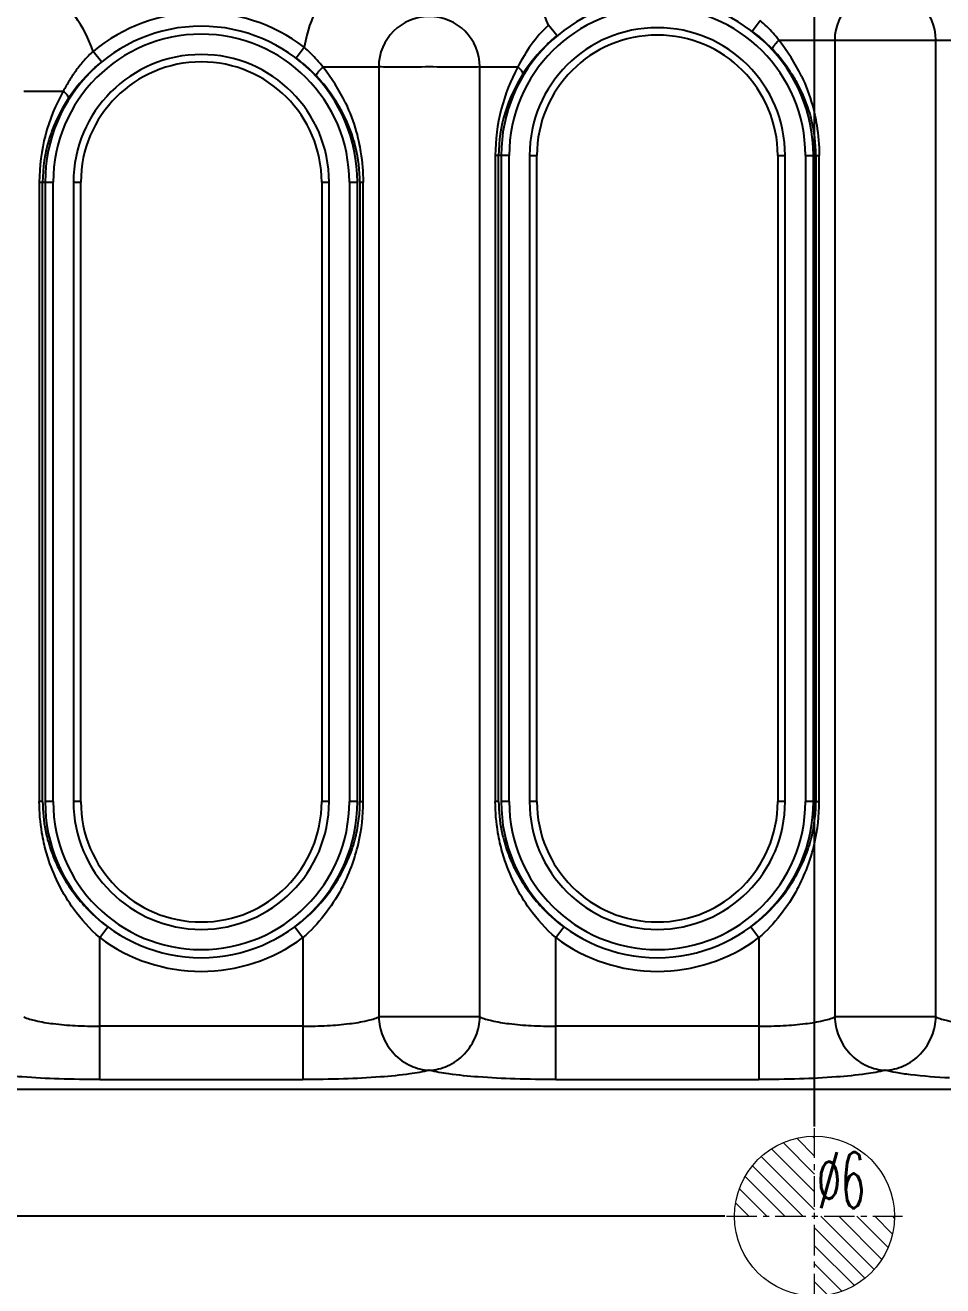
# Model space of a CAD drawing. Header units: millimetres. Extents: x 1147 to 12155, y -6137 to -4403.
# Drawn here: x 2781.05 to 2815.44, y -5176.88 to -5129.61 of the extents above; entities that cross this region are included whole.
import ezdxf
from ezdxf.enums import TextEntityAlignment as Align

# ---------------------------------------------------------------- set-up
doc = ezdxf.new("R2010")
doc.units = ezdxf.units.MM
doc.header["$LTSCALE"] = 16.335
doc.header["$PDMODE"] = 3
doc.header["$PDSIZE"] = 0.3125
doc.linetypes.add('CENTER', pattern=[0.6, 0.375, -0.075, 0.075, -0.075])
doc.layers.get('0').update_dxf_attribs({"linetype": 'CONTINUOUS'})
doc.layers.get('Defpoints').update_dxf_attribs({"linetype": 'CONTINUOUS'})
doc.layers.add('epin', color=13, linetype='CONTINUOUS', lineweight=9)
doc.styles.get("Standard").update_dxf_attribs({"font": 'txt', "width": 0.8})
doc.styles.add('TXT05', font='txt.shx', dxfattribs={"width": 0.5, "bigfont": 'gbcbig.shx'})
doc.dimstyles.get("Standard").update_dxf_attribs({"dimtxt": 0.15625, "dimasz": 0.1875, "dimexe": 0.125, "dimexo": 0.0625, "dimtad": 0, "dimtih": 1, "dimtoh": 1, "dimdsep": 46, "dimtxsty": 'Standard', "dimcen": 0.09, "dimadec": 0, "dimazin": 0, "dimtp": 0.01, "dimtm": 0.01, "dimtfac": 1, "dimtofl": 0, "dimtmove": 0, "dimatfit": 3, "dimfxl": 0, "dimtolj": 1, "dimarcsym": 0})

# ---------------------------------------------------------------- blocks, each defined once
blk = doc.blocks.new('*D797')
at = {"color": 4, "lineweight": -2}
for p, q in [((2609.14, -5170.842), (2589.14, -5170.842)), ((2629.14, -5174.272), (2609.14, -5170.842)), ((2807.268, -5174.272), (2629.14, -5174.272))]:
    blk.add_line(p, q, dxfattribs=at)
at = {"layer": 'Defpoints', "color": 0}
for p in [(2589.14, -5170.842), (2807.331, -5174.272), (2876.631, -5263.772)]:
    blk.add_point(p, dxfattribs=at)
at = {"color": 6, "insert": (2576.873, -5170.842), "char_height": 8, "attachment_point": 5}
blk.add_mtext('\\A1;89.50', dxfattribs=at)
blk = doc.blocks.new('*D768')
at = {"color": 4, "lineweight": -2}
blk.add_line((2665.106, -5158.772), (2589.14, -5158.772), dxfattribs=at)
at = {"layer": 'Defpoints', "color": 0}
for p in [(2589.14, -5158.772), (2665.168, -5158.772), (2876.631, -5263.772)]:
    blk.add_point(p, dxfattribs=at)
at = {"color": 6, "insert": (2575.807, -5158.772), "char_height": 8, "attachment_point": 5}
blk.add_mtext('\\A1;105.00', dxfattribs=at)
blk = doc.blocks.new('*D769')
at = {"color": 4, "lineweight": -2}
blk.add_line((2674.368, -5123.772), (2589.14, -5123.772), dxfattribs=at)
at = {"layer": 'Defpoints', "color": 0}
for p in [(2589.14, -5123.772), (2674.431, -5123.772), (2876.631, -5263.772)]:
    blk.add_point(p, dxfattribs=at)
at = {"color": 6, "insert": (2575.807, -5123.772), "char_height": 8, "attachment_point": 5}
blk.add_mtext('\\A1;140.00', dxfattribs=at)
blk = doc.blocks.new('*D770')
at = {"color": 4, "lineweight": -2}
blk.add_line((2656.557, -5102.772), (2589.14, -5102.772), dxfattribs=at)
at = {"layer": 'Defpoints', "color": 0}
for p in [(2589.14, -5102.772), (2656.62, -5102.772), (2876.631, -5263.772)]:
    blk.add_point(p, dxfattribs=at)
at = {"color": 6, "insert": (2576.34, -5102.772), "char_height": 8, "attachment_point": 5}
blk.add_mtext('\\A1;161.00', dxfattribs=at)
blk = doc.blocks.new('*D771')
at = {"color": 4, "lineweight": -2}
for p, q in [((2629.14, -5083.772), (2609.14, -5090.058)), ((2800.068, -5083.772), (2629.14, -5083.772)), ((2609.14, -5090.058), (2589.14, -5090.058))]:
    blk.add_line(p, q, dxfattribs=at)
at = {"layer": 'Defpoints', "color": 0}
for p in [(2800.131, -5083.772), (2589.14, -5090.058), (2876.631, -5263.772)]:
    blk.add_point(p, dxfattribs=at)
at = {"color": 6, "insert": (2575.807, -5090.058), "char_height": 8, "attachment_point": 5}
blk.add_mtext('\\A1;180.00', dxfattribs=at)
blk = doc.blocks.new('*D772')
at = {"color": 4, "lineweight": -2}
blk.add_line((2620.568, -5058.772), (2589.14, -5058.772), dxfattribs=at)
at = {"layer": 'Defpoints', "color": 0}
for p in [(2589.14, -5058.772), (2620.631, -5058.772), (2876.631, -5263.772)]:
    blk.add_point(p, dxfattribs=at)
at = {"color": 6, "insert": (2574.74, -5058.772), "char_height": 8, "attachment_point": 5}
blk.add_mtext('\\A1;205.00', dxfattribs=at)
blk = doc.blocks.new('*D781')
at = {"color": 4, "lineweight": -2}
for p, q in [((2797.98, -5040.799), (2797.98, -5020.799)), ((2804.631, -5059.372), (2797.98, -5040.799)), ((2804.631, -5079.309), (2804.631, -5059.372))]:
    blk.add_line(p, q, dxfattribs=at)
at = {"layer": 'Defpoints', "color": 0}
for p in [(2797.98, -5020.799), (2804.631, -5079.372), (2876.631, -5263.772)]:
    blk.add_point(p, dxfattribs=at)
at = {"color": 6, "insert": (2797.98, -5009.066), "char_height": 8, "attachment_point": 5, "rotation": 90}
blk.add_mtext('\\A1;72.00', dxfattribs=at)
blk = doc.blocks.new('*D782')
at = {"color": 4, "lineweight": -2}
for p, q in [((2751.831, -5040.266), (2751.831, -5020.266)), ((2751.631, -5059.772), (2751.831, -5040.266)), ((2751.631, -5079.709), (2751.631, -5059.772))]:
    blk.add_line(p, q, dxfattribs=at)
at = {"layer": 'Defpoints', "color": 0}
for p in [(2751.831, -5020.266), (2751.631, -5079.772), (2876.631, -5263.772)]:
    blk.add_point(p, dxfattribs=at)
at = {"color": 6, "insert": (2751.831, -5006.399), "char_height": 8, "attachment_point": 5, "rotation": 90}
blk.add_mtext('\\A1;125.00', dxfattribs=at)
blk = doc.blocks.new('*D783')
at = {"color": 4, "lineweight": -2}
blk.add_line((2678.831, -5119.309), (2678.831, -5020.266), dxfattribs=at)
at = {"layer": 'Defpoints', "color": 0}
for p in [(2678.831, -5020.266), (2678.831, -5119.372), (2876.631, -5263.772)]:
    blk.add_point(p, dxfattribs=at)
at = {"color": 6, "insert": (2678.831, -5005.866), "char_height": 8, "attachment_point": 5, "rotation": 90}
blk.add_mtext('\\A1;197.80', dxfattribs=at)
blk = doc.blocks.new('*D784')
at = {"color": 4, "lineweight": -2}
for p, q in [((2667.545, -5040.266), (2667.545, -5020.266)), ((2677.132, -5060.266), (2667.545, -5040.266)), ((2677.132, -5188.402), (2677.132, -5060.266))]:
    blk.add_line(p, q, dxfattribs=at)
at = {"layer": 'Defpoints', "color": 0}
for p in [(2667.545, -5020.266), (2677.132, -5188.464), (2876.631, -5263.772)]:
    blk.add_point(p, dxfattribs=at)
at = {"color": 6, "insert": (2667.545, -5005.866), "char_height": 8, "attachment_point": 5, "rotation": 90}
blk.add_mtext('\\A1;199.50', dxfattribs=at)
blk = doc.blocks.new('*D785')
at = {"color": 4, "lineweight": -2}
for p, q in [((2656.259, -5040.266), (2656.259, -5020.266)), ((2668.628, -5060.266), (2656.259, -5040.266)), ((2668.628, -5154.309), (2668.628, -5060.266))]:
    blk.add_line(p, q, dxfattribs=at)
at = {"layer": 'Defpoints', "color": 0}
for p in [(2656.259, -5020.266), (2668.628, -5154.372), (2876.631, -5263.772)]:
    blk.add_point(p, dxfattribs=at)
at = {"color": 6, "insert": (2656.259, -5005.866), "char_height": 8, "attachment_point": 5, "rotation": 90}
blk.add_mtext('\\A1;208.00', dxfattribs=at)
blk = doc.blocks.new('*D786')
at = {"color": 4, "lineweight": -2}
for p, q in [((2633.687, -5040.266), (2633.687, -5020.266)), ((2646.631, -5060.266), (2633.687, -5040.266)), ((2646.631, -5188.952), (2646.631, -5060.266))]:
    blk.add_line(p, q, dxfattribs=at)
at = {"layer": 'Defpoints', "color": 0}
for p in [(2633.687, -5020.266), (2646.631, -5189.014), (2876.631, -5263.772)]:
    blk.add_point(p, dxfattribs=at)
at = {"color": 6, "insert": (2633.687, -5005.866), "char_height": 8, "attachment_point": 5, "rotation": 90}
blk.add_mtext('\\A1;230.00', dxfattribs=at)
blk = doc.blocks.new('*D787')
at = {"color": 4, "lineweight": -2}
for p, q in [((2622.401, -5040.266), (2622.401, -5020.266)), ((2631.631, -5045.398), (2622.401, -5040.266)), ((2631.631, -5065.336), (2631.631, -5045.398))]:
    blk.add_line(p, q, dxfattribs=at)
at = {"layer": 'Defpoints', "color": 0}
for p in [(2622.401, -5020.266), (2631.631, -5065.398), (2876.631, -5263.772)]:
    blk.add_point(p, dxfattribs=at)
at = {"color": 6, "insert": (2622.401, -5005.333), "char_height": 8, "attachment_point": 5, "rotation": 90}
blk.add_mtext('\\A1;245.00', dxfattribs=at)
blk = doc.blocks.new('*D800')
at = {"color": 4, "lineweight": -2}
for p, q in [((2726.819, -5040.645), (2726.819, -5020.645)), ((2720.63, -5060.645), (2726.819, -5040.645)), ((2720.63, -5253.209), (2720.63, -5060.645))]:
    blk.add_line(p, q, dxfattribs=at)
at = {"layer": 'Defpoints', "color": 0}
for p in [(2726.819, -5020.645), (2720.63, -5253.272), (2876.631, -5263.772)]:
    blk.add_point(p, dxfattribs=at)
at = {"color": 6, "insert": (2726.819, -5006.778), "char_height": 8, "attachment_point": 5, "rotation": 90}
blk.add_mtext('\\A1;156.00', dxfattribs=at)
blk = doc.blocks.new('*D801')
at = {"color": 4, "lineweight": -2}
for p, q in [((2708.339, -5037.966), (2708.339, -5017.966)), ((2704.631, -5051.709), (2708.339, -5037.966)), ((2704.631, -5071.646), (2704.631, -5051.709))]:
    blk.add_line(p, q, dxfattribs=at)
at = {"layer": 'Defpoints', "color": 0}
for p in [(2708.339, -5017.966), (2704.631, -5071.709), (2876.631, -5263.772)]:
    blk.add_point(p, dxfattribs=at)
at = {"color": 6, "insert": (2708.339, -5004.099), "char_height": 8, "attachment_point": 5, "rotation": 90}
blk.add_mtext('\\A1;172.00', dxfattribs=at)
blk = doc.blocks.new('*D802')
at = {"color": 4, "lineweight": -2}
blk.add_line((2810.631, -5170.909), (2810.631, -5020.534), dxfattribs=at)
at = {"layer": 'Defpoints', "color": 0}
for p in [(2810.631, -5020.534), (2810.631, -5170.972), (2876.631, -5263.772)]:
    blk.add_point(p, dxfattribs=at)
at = {"color": 6, "insert": (2810.631, -5008.8), "char_height": 8, "attachment_point": 5, "rotation": 90}
blk.add_mtext('\\A1;66.00', dxfattribs=at)
blk = doc.blocks.new('*D807')
at = {"color": 4, "lineweight": -2}
for p, q in [((2689.721, -5039.523), (2689.721, -5019.523)), ((2681.564, -5059.523), (2689.721, -5039.523)), ((2681.564, -5249.046), (2681.564, -5059.523))]:
    blk.add_line(p, q, dxfattribs=at)
at = {"layer": 'Defpoints', "color": 0}
for p in [(2689.721, -5019.523), (2681.564, -5249.109), (2876.631, -5263.772)]:
    blk.add_point(p, dxfattribs=at)
at = {"color": 6, "insert": (2689.721, -5005.123), "char_height": 8, "attachment_point": 5, "rotation": 90}
blk.add_mtext('\\A1;195.07', dxfattribs=at)
blk = doc.blocks.new('*D808')
at = {"color": 4, "lineweight": -2}
for p, q in [((2698.265, -5039.523), (2698.265, -5019.523)), ((2692.323, -5059.523), (2698.265, -5039.523)), ((2692.323, -5248.014), (2692.323, -5059.523))]:
    blk.add_line(p, q, dxfattribs=at)
at = {"layer": 'Defpoints', "color": 0}
for p in [(2698.265, -5019.523), (2692.323, -5248.077), (2876.631, -5263.772)]:
    blk.add_point(p, dxfattribs=at)
at = {"color": 6, "insert": (2698.265, -5005.657), "char_height": 8, "attachment_point": 5, "rotation": 90}
blk.add_mtext('\\A1;184.31', dxfattribs=at)
blk = doc.blocks.new('epin_ejp_6')
at = {"layer": 'epin'}
h = blk.add_hatch(dxfattribs=at)
h.set_pattern_fill('_ANSI31', color=123, scale=0.15, angle=90, style=0)
h.set_pattern_definition([(135, (-2387.40246, 110.88073), (-0.3367596, -0.3367596), [])])
h.paths.add_polyline_path([(0, 3, 0.414214), (-3, 0), (0, 0)])
h.paths.add_polyline_path([(3, 0), (0, 0), (0, -3, 0.414214)])
at = {"layer": 'epin', "color": 1, "linetype": 'CENTER', "ltscale": 0.186593}
for p, q in [((0, -3.3), (0, 3.3)), ((-3.3, 0), (3.3, 0))]:
    blk.add_line(p, q, dxfattribs=at)
at = {"layer": 'epin'}
blk.add_circle((0, 0), 3, dxfattribs=at)
at = {"layer": 'epin', "color": 6, "style": 'TXT05', "width": 0.5}
blk.add_text('%%c6', height=2.1, dxfattribs=at).set_placement((0.995, 1.35), align=Align.MIDDLE)
blk = doc.blocks.new('115')
at = {"layer": 'epin'}
blk.add_blockref('epin_ejp_6', (-66, 89.5), dxfattribs=at)

msp = doc.modelspace()

# ---------------------------------------------------------------- linework, layer by layer
at = {"color": 7, "linetype": 'Continuous'}
for p, q in [((2808.294, -5129.83), (2808.599, -5129.432)), ((2800.977, -5129.993), (2800.655, -5129.608)), ((2791.201, -5130.836), (2791.505, -5130.437)), ((2809.294, -5130.168), (2816.905, -5130.168)), ((2811.389, -5130.168), (2811.389, -5166.796)), ((2815.18, -5166.796), (2815.18, -5130.168)), ((2783.908, -5130.979), (2783.588, -5130.592)), ((2792.201, -5131.174), (2794.295, -5131.174)), ((2794.295, -5131.173), (2794.295, -5166.796)), ((2798.086, -5166.796), (2798.086, -5131.174)), ((2798.086, -5131.174), (2799.509, -5131.174)), ((2780.993, -5132.079), (2782.471, -5132.079)), ((2798.666, -5134.492), (2798.666, -5158.724)), ((2799.187, -5134.492), (2798.666, -5134.492)), ((2798.791, -5158.724), (2798.791, -5134.492)), ((2798.886, -5134.492), (2798.886, -5158.724)), ((2799.187, -5158.724), (2799.187, -5134.492)), ((2799.948, -5134.492), (2799.948, -5158.724)), ((2799.948, -5134.492), (2800.224, -5134.492)), ((2800.224, -5158.724), (2800.224, -5134.492)), ((2809.251, -5134.492), (2809.251, -5158.724)), ((2809.251, -5134.492), (2809.527, -5134.492)), ((2809.527, -5158.724), (2809.527, -5134.492)), ((2810.288, -5134.492), (2810.288, -5158.724)), ((2810.288, -5134.492), (2810.589, -5134.492)), ((2810.589, -5158.724), (2810.589, -5134.492)), ((2810.684, -5134.492), (2810.684, -5158.724)), ((2810.684, -5134.492), (2810.809, -5134.492)), ((2810.809, -5158.724), (2810.809, -5134.492)), ((2781.573, -5135.497), (2781.573, -5158.724)), ((2781.573, -5135.497), (2782.093, -5135.497)), ((2781.697, -5158.724), (2781.697, -5135.497)), ((2781.793, -5135.497), (2781.793, -5158.724)), ((2782.093, -5158.724), (2782.093, -5135.497)), ((2782.854, -5135.497), (2782.854, -5158.724)), ((2782.854, -5135.497), (2783.13, -5135.497)), ((2783.13, -5158.724), (2783.13, -5135.497)), ((2792.158, -5135.497), (2792.158, -5158.724)), ((2792.158, -5135.497), (2792.434, -5135.497)), ((2792.434, -5158.724), (2792.434, -5135.497)), ((2793.195, -5135.497), (2793.195, -5158.724)), ((2793.195, -5135.497), (2793.496, -5135.497)), ((2793.496, -5158.724), (2793.496, -5135.497)), ((2793.591, -5135.497), (2793.591, -5158.724)), ((2793.591, -5135.497), (2793.715, -5135.497)), ((2793.715, -5158.724), (2793.715, -5135.497)), ((2781.697, -5158.724), (2781.573, -5158.724)), ((2782.093, -5158.724), (2781.793, -5158.724)), ((2783.13, -5158.724), (2782.854, -5158.724)), ((2792.434, -5158.724), (2792.158, -5158.724)), ((2793.496, -5158.724), (2793.195, -5158.724)), ((2793.591, -5158.724), (2793.715, -5158.724)), ((2798.791, -5158.724), (2798.666, -5158.724)), ((2799.187, -5158.724), (2798.886, -5158.724)), ((2800.224, -5158.724), (2799.948, -5158.724)), ((2809.527, -5158.724), (2809.251, -5158.724)), ((2810.589, -5158.724), (2810.288, -5158.724)), ((2810.684, -5158.724), (2810.809, -5158.724)), ((2783.836, -5163.824), (2784.136, -5163.423)), ((2791.152, -5163.423), (2791.452, -5163.824)), ((2800.93, -5163.824), (2801.23, -5163.423)), ((2808.245, -5163.423), (2808.545, -5163.824)), ((2783.836, -5169.148), (2783.836, -5163.824)), ((2791.452, -5163.824), (2791.452, -5169.148)), ((2800.93, -5169.148), (2800.93, -5163.824)), ((2808.545, -5163.824), (2808.545, -5169.148)), ((2798.086, -5166.796), (2794.295, -5166.796)), ((2815.18, -5166.796), (2811.389, -5166.796)), ((2791.452, -5167.148), (2783.836, -5167.148)), ((2808.545, -5167.148), (2800.93, -5167.148)), ((2783.836, -5169.148), (2791.452, -5169.148)), ((2800.93, -5169.148), (2808.545, -5169.148)), ((2743.905, -5169.51), (2817.971, -5169.51))]:
    msp.add_line(p, q, dxfattribs=at)
for centre, radius, start, end in [((2813.284, -5130.168), 1.896, 0.0001, 179.9999), ((2804.738, -5134.492), 5.852, 0, 180), ((2804.738, -5134.492), 5.551, 0, 180), ((2787.644, -5135.497), 6.365, 52.6546, 129.5808), ((2796.191, -5131.174), 1.896, 0.0019, 179.9977), ((2805.088, -5133.434), 5.324, 41.474, 48.7467), ((2787.644, -5135.497), 5.852, 0, 180), ((2787.644, -5135.497), 5.551, 0, 180), ((2796.318, -5131.169), 4.868, 165.9116, 171.3471), ((2804.738, -5134.492), 4.79, 0, 180), ((2804.738, -5134.492), 4.514, 0, 180), ((2804.348, -5135.002), 6.506, 49.7575, 52.6562), ((2804.484, -5134.845), 6.297, 43.5186, 49.7776), ((2804.76, -5133.73), 5.767, 38.1525, 41.5182), ((2787.995, -5134.439), 5.324, 41.4747, 48.7482), ((2803.872, -5134.511), 6.947, 25.5077, 38.6848), ((2787.644, -5135.497), 4.79, 0, 180), ((2787.644, -5135.497), 4.514, 0, 180), ((2787.254, -5136.008), 6.506, 49.7586, 52.6576), ((2787.666, -5134.736), 5.767, 38.1525, 41.5188), ((2787.391, -5135.85), 6.297, 43.5187, 49.7787), ((2786.778, -5135.516), 6.947, 25.5082, 38.6844), ((2804.549, -5134.758), 6.193, 28.4906, 33.1056), ((2788.518, -5135.495), 6.945, 150.5367, 180.0223), ((2787.554, -5135.602), 5.871, 146.3353, 157.7646), ((2787.455, -5135.763), 6.193, 28.4904, 33.1056), ((2805.034, -5134.513), 5.65, 0.219, 13.7788), ((2787.941, -5135.519), 5.65, 0.2191, 13.7793), ((2787.328, -5158.707), 5.631, 180.1708, 191.287), ((2787.644, -5158.724), 5.852, 180, 0), ((2787.644, -5158.724), 5.551, 180, 360), ((2787.644, -5158.724), 4.79, 180, 360), ((2787.644, -5158.724), 4.514, 180, 0), ((2786.73, -5158.72), 6.985, 347.0025, 359.9679), ((2788.136, -5158.724), 5.455, 353.3051, 359.994), ((2804.421, -5158.707), 5.631, 180.1708, 191.287), ((2804.738, -5158.724), 5.852, 180, 0), ((2804.738, -5158.724), 5.551, 180, 360), ((2804.738, -5158.724), 4.79, 180, 360), ((2804.738, -5158.724), 4.514, 180, 0), ((2803.824, -5158.72), 6.985, 347.0025, 359.9679), ((2805.229, -5158.724), 5.455, 353.3051, 359.994), ((2788.027, -5158.71), 5.565, 345.906, 353.2916), ((2805.12, -5158.71), 5.565, 345.906, 353.2916), ((2786.85, -5158.757), 6.86, 331.7095, 347.0764), ((2787.866, -5158.668), 5.732, 337.8753, 345.8913), ((2803.944, -5158.757), 6.86, 331.7095, 347.0764), ((2804.959, -5158.668), 5.732, 337.8753, 345.8913), ((2787.687, -5158.594), 5.924, 329.1427, 337.8689), ((2804.781, -5158.594), 5.924, 329.1427, 337.8689), ((2787.54, -5158.505), 6.097, 320.6354, 329.1366), ((2804.633, -5158.505), 6.097, 320.6354, 329.1366), ((2787.885, -5158.39), 6.275, 222.4543, 233.3202), ((2787.41, -5158.398), 6.265, 306.6715, 320.6233), ((2804.978, -5158.39), 6.275, 222.4543, 233.3202), ((2804.504, -5158.398), 6.265, 306.6715, 320.6233), ((2787.644, -5158.724), 6.365, 233.254, 306.746), ((2804.738, -5158.724), 6.365, 233.254, 306.746)]:
    msp.add_arc(centre, radius, start, end, dxfattribs=at)
for points, knots in [([(2800.656, -5129.608), (2800.49, -5129.133), (2800.008, -5128.227), (2798.897, -5127.167), (2797.507, -5126.514), (2795.982, -5126.329), (2794.477, -5126.639), (2793.144, -5127.404), (2792.127, -5128.555), (2791.723, -5129.497), (2791.596, -5129.985)], [0, 0, 0, 0, 0.124989, 0.249988, 0.374984, 0.499978, 0.624978, 0.749979, 0.874997, 1, 1, 1, 1]), ([(2783.588, -5130.592), (2783.435, -5130.123), (2782.98, -5129.226), (2781.921, -5128.16), (2780.581, -5127.475), (2779.096, -5127.238), (2777.61, -5127.473), (2776.269, -5128.156), (2775.208, -5129.221), (2774.753, -5130.117), (2774.598, -5130.585)], [0, 0, 0, 0, 0.124989, 0.249993, 0.374996, 0.499996, 0.624997, 0.750001, 0.875007, 1, 1, 1, 1]), ([(2800.656, -5129.608), (2800.416, -5129.832), (2799.984, -5130.324), (2799.654, -5130.887), (2799.509, -5131.174)], [0, 0, 0, 0, 0.505199, 1, 1, 1, 1]), ([(2800.977, -5129.993), (2800.849, -5130.1), (2800.372, -5130.53), (2799.957, -5131.032), (2799.701, -5131.434)], [0, 0, 0, 0, 0.258506, 1, 1, 1, 1]), ([(2809.051, -5130.508), (2809.045, -5130.493), (2809.067, -5130.444), (2809.114, -5130.37), (2809.196, -5130.271), (2809.259, -5130.203), (2809.294, -5130.168)], [0, 0, 0, 0, 0.113639, 0.336138, 0.650147, 1, 1, 1, 1]), ([(2783.589, -5130.592), (2783.467, -5130.693), (2783.251, -5130.924), (2782.957, -5131.289), (2782.694, -5131.674), (2782.544, -5131.943), (2782.471, -5132.079)], [0, 0, 0, 0, 0.253806, 0.505167, 0.752968, 1, 1, 1, 1]), ([(2783.908, -5130.978), (2783.785, -5131.08), (2783.324, -5131.49), (2782.92, -5131.965), (2782.667, -5132.347)], [0, 0, 0, 0, 0.257973, 1, 1, 1, 1]), ([(2791.957, -5131.514), (2791.951, -5131.499), (2791.974, -5131.449), (2792.02, -5131.375), (2792.102, -5131.277), (2792.166, -5131.209), (2792.201, -5131.174)], [0, 0, 0, 0, 0.11364, 0.336138, 0.650148, 1, 1, 1, 1]), ([(2796.191, -5131.174), (2795.804, -5131.176), (2795.172, -5131.177), (2794.54, -5131.178), (2794.295, -5131.173)], [0, 0, 0, 0, 0.612253, 1, 1, 1, 1]), ([(2798.086, -5131.174), (2797.841, -5131.178), (2797.209, -5131.177), (2796.578, -5131.176), (2796.191, -5131.174)], [0, 0, 0, 0, 0.387747, 1, 1, 1, 1]), ([(2799.509, -5131.174), (2799.237, -5131.673), (2798.813, -5132.756), (2798.666, -5133.91), (2798.666, -5134.492)], [0, 0, 0, 0, 0.494383, 1, 1, 1, 1]), ([(2799.701, -5131.434), (2799.415, -5131.882), (2798.955, -5132.869), (2798.791, -5133.949), (2798.791, -5134.492)], [0, 0, 0, 0, 0.494601, 1, 1, 1, 1]), ([(2799.701, -5131.434), (2799.705, -5131.419), (2799.693, -5131.377), (2799.633, -5131.286), (2799.563, -5131.218), (2799.509, -5131.174)], [0, 0, 0, 0, 0.140647, 0.363045, 1, 1, 1, 1]), ([(2810.522, -5133.168), (2810.492, -5133.048), (2810.361, -5132.577), (2810.166, -5132.124), (2809.992, -5131.803)], [0, 0, 0, 0, 0.252691, 1, 1, 1, 1]), ([(2810.142, -5131.519), (2810.308, -5131.868), (2810.492, -5132.355), (2810.616, -5132.857), (2810.643, -5132.984)], [0, 0, 0, 0, 0.748138, 1, 1, 1, 1]), ([(2782.667, -5132.347), (2782.672, -5132.332), (2782.66, -5132.29), (2782.6, -5132.196), (2782.528, -5132.126), (2782.471, -5132.079)], [0, 0, 0, 0, 0.132871, 0.349751, 1, 1, 1, 1]), ([(2793.428, -5134.173), (2793.399, -5134.053), (2793.267, -5133.582), (2793.072, -5133.13), (2792.898, -5132.809)], [0, 0, 0, 0, 0.252691, 1, 1, 1, 1]), ([(2793.048, -5132.525), (2793.215, -5132.874), (2793.398, -5133.361), (2793.522, -5133.863), (2793.549, -5133.99)], [0, 0, 0, 0, 0.748138, 1, 1, 1, 1]), ([(2810.643, -5132.984), (2810.669, -5133.107), (2810.762, -5133.605), (2810.802, -5134.111), (2810.809, -5134.492)], [0, 0, 0, 0, 0.248077, 1, 1, 1, 1]), ([(2782.119, -5133.38), (2782.052, -5133.544), (2781.808, -5134.224), (2781.698, -5134.952), (2781.697, -5135.497)], [0, 0, 0, 0, 0.245451, 1, 1, 1, 1]), ([(2793.549, -5133.99), (2793.576, -5134.113), (2793.668, -5134.61), (2793.708, -5135.117), (2793.715, -5135.497)], [0, 0, 0, 0, 0.248076, 1, 1, 1, 1]), ([(2781.746, -5160.267), (2781.718, -5160.143), (2781.618, -5159.634), (2781.573, -5159.115), (2781.573, -5158.724)], [0, 0, 0, 0, 0.246522, 1, 1, 1, 1]), ([(2798.84, -5160.267), (2798.812, -5160.143), (2798.711, -5159.634), (2798.666, -5159.115), (2798.666, -5158.724)], [0, 0, 0, 0, 0.246522, 1, 1, 1, 1]), ([(2781.806, -5159.81), (2781.823, -5159.894), (2781.897, -5160.224), (2782.002, -5160.548), (2782.096, -5160.783)], [0, 0, 0, 0, 0.253093, 1, 1, 1, 1]), ([(2798.9, -5159.81), (2798.916, -5159.894), (2798.991, -5160.224), (2799.096, -5160.548), (2799.189, -5160.783)], [0, 0, 0, 0, 0.253093, 1, 1, 1, 1]), ([(2782.856, -5162.743), (2782.461, -5162.193), (2782.041, -5161.367), (2781.797, -5160.492), (2781.746, -5160.267)], [0, 0, 0, 0, 0.746536, 1, 1, 1, 1]), ([(2799.949, -5162.743), (2799.554, -5162.193), (2799.134, -5161.367), (2798.891, -5160.492), (2798.84, -5160.267)], [0, 0, 0, 0, 0.746536, 1, 1, 1, 1]), ([(2782.096, -5160.783), (2782.162, -5160.951), (2782.462, -5161.615), (2782.885, -5162.222), (2783.255, -5162.626)], [0, 0, 0, 0, 0.248204, 1, 1, 1, 1]), ([(2799.189, -5160.783), (2799.256, -5160.951), (2799.555, -5161.615), (2799.979, -5162.222), (2800.348, -5162.626)], [0, 0, 0, 0, 0.248204, 1, 1, 1, 1]), ([(2780.993, -5166.796), (2781.13, -5166.864), (2781.499, -5166.963), (2782.144, -5167.067), (2782.949, -5167.132), (2783.531, -5167.148), (2783.836, -5167.148)], [0, 0, 0, 0, 0.159969, 0.39318, 0.681951, 1, 1, 1, 1]), ([(2791.452, -5167.148), (2791.757, -5167.148), (2792.339, -5167.132), (2793.144, -5167.067), (2793.789, -5166.963), (2794.158, -5166.864), (2794.295, -5166.796)], [0, 0, 0, 0, 0.318055, 0.606823, 0.840028, 1, 1, 1, 1]), ([(2794.295, -5166.796), (2794.303, -5167.042), (2794.411, -5167.552), (2794.833, -5168.217), (2795.463, -5168.67), (2795.957, -5168.787), (2796.191, -5168.796)], [0, 0, 0, 0, 0.245218, 0.508445, 0.766421, 1, 1, 1, 1]), ([(2796.191, -5168.796), (2796.425, -5168.787), (2796.919, -5168.67), (2797.549, -5168.217), (2797.971, -5167.552), (2798.078, -5167.042), (2798.086, -5166.796)], [0, 0, 0, 0, 0.233579, 0.491555, 0.754782, 1, 1, 1, 1]), ([(2798.086, -5166.796), (2798.224, -5166.864), (2798.592, -5166.963), (2799.237, -5167.067), (2800.042, -5167.132), (2800.624, -5167.148), (2800.93, -5167.148)], [0, 0, 0, 0, 0.159969, 0.39318, 0.681951, 1, 1, 1, 1]), ([(2808.545, -5167.148), (2808.851, -5167.148), (2809.433, -5167.132), (2810.238, -5167.067), (2810.883, -5166.963), (2811.251, -5166.864), (2811.389, -5166.796)], [0, 0, 0, 0, 0.318055, 0.606823, 0.840028, 1, 1, 1, 1]), ([(2811.389, -5166.796), (2811.397, -5167.042), (2811.504, -5167.552), (2811.926, -5168.217), (2812.556, -5168.67), (2813.05, -5168.787), (2813.284, -5168.796)], [0, 0, 0, 0, 0.245218, 0.508445, 0.766421, 1, 1, 1, 1]), ([(2813.284, -5168.796), (2813.518, -5168.787), (2814.012, -5168.67), (2814.643, -5168.217), (2815.064, -5167.552), (2815.172, -5167.042), (2815.18, -5166.796)], [0, 0, 0, 0, 0.233578, 0.491553, 0.754781, 1, 1, 1, 1]), ([(2815.18, -5166.796), (2815.317, -5166.864), (2815.686, -5166.963), (2816.331, -5167.067), (2817.136, -5167.132), (2817.718, -5167.148), (2818.023, -5167.148)], [0, 0, 0, 0, 0.159954, 0.393168, 0.681995, 1, 1, 1, 1]), ([(2783.836, -5169.148), (2783.328, -5169.148), (2782.359, -5169.132), (2781.02, -5169.067), (2779.948, -5168.963), (2779.334, -5168.866), (2779.097, -5168.796)], [0, 0, 0, 0, 0.320374, 0.610618, 0.844066, 1, 1, 1, 1]), ([(2796.191, -5168.796), (2795.954, -5168.866), (2795.34, -5168.963), (2794.268, -5169.067), (2792.929, -5169.132), (2791.96, -5169.148), (2791.452, -5169.148)], [0, 0, 0, 0, 0.155949, 0.389404, 0.679649, 1, 1, 1, 1]), ([(2800.93, -5169.148), (2800.421, -5169.148), (2799.452, -5169.132), (2798.114, -5169.067), (2797.041, -5168.963), (2796.428, -5168.866), (2796.191, -5168.796)], [0, 0, 0, 0, 0.320374, 0.610618, 0.844066, 1, 1, 1, 1]), ([(2813.284, -5168.796), (2813.047, -5168.866), (2812.434, -5168.963), (2811.361, -5169.067), (2810.023, -5169.132), (2809.054, -5169.148), (2808.545, -5169.148)], [0, 0, 0, 0, 0.155948, 0.389403, 0.679648, 1, 1, 1, 1]), ([(2815.696, -5169.088), (2815.205, -5169.061), (2814.53, -5169.012), (2813.727, -5168.899), (2813.414, -5168.834), (2813.284, -5168.796)], [0, 0, 0, 0, 0.606441, 0.833644, 1, 1, 1, 1])]:
    msp.add_open_spline(points, degree=3, knots=knots, dxfattribs=at)
for points in [[(2809.736, -5131.375), (2809.535, -5131.066), (2809.305, -5130.774), (2809.051, -5130.508)], [(2792.643, -5132.381), (2792.442, -5132.072), (2792.212, -5131.78), (2791.957, -5131.514)], [(2792.891, -5162.008), (2792.525, -5162.688), (2792.034, -5163.317), (2791.452, -5163.824)], [(2809.984, -5162.008), (2809.618, -5162.688), (2809.128, -5163.317), (2808.545, -5163.824)], [(2783.836, -5163.825), (2783.469, -5163.505), (2783.139, -5163.139), (2782.856, -5162.743)], [(2800.93, -5163.825), (2800.563, -5163.505), (2800.233, -5163.139), (2799.949, -5162.743)]]:
    msp.add_open_spline(points, degree=3, dxfattribs=at)

# ---------------------------------------------------------------- block references
msp.add_blockref('115', (2876.631, -5263.772))

# ---------------------------------------------------------------- dimensions: what is measured, and where the dimension line sits
for feature_location, offset, dtype, picture, middle in [((2704.631, -5071.709), (3.708, 53.743), 1, '*D801', (2708.339, -5004.099)), ((2631.631, -5065.398), (-9.23, 45.132), 1, '*D787', (2622.401, -5005.333)), ((2681.564, -5249.109), (8.157, 229.585), 1, '*D807', (2689.721, -5005.123)), ((2692.323, -5248.077), (5.942, 228.553), 1, '*D808', (2698.265, -5005.657)), ((2646.631, -5189.014), (-12.944, 168.748), 1, '*D786', (2633.687, -5005.866)), ((2668.628, -5154.372), (-12.37, 134.105), 1, '*D785', (2656.259, -5005.866)), ((2677.132, -5188.464), (-9.588, 168.198), 1, '*D784', (2667.545, -5005.866)), ((2678.831, -5119.372), (0, 99.105), 1, '*D783', (2678.831, -5005.866)), ((2751.631, -5079.772), (0.2, 59.505), 1, '*D782', (2751.831, -5006.399)), ((2720.63, -5253.272), (6.188, 232.627), 1, '*D800', (2726.819, -5006.778)), ((2810.631, -5170.972), (0, 150.438), 1, '*D802', (2810.631, -5008.8)), ((2804.631, -5079.372), (-6.65, 58.572), 1, '*D781', (2797.98, -5009.066)), ((2620.631, -5058.772), (-31.491, 0), 0, '*D772', (2574.74, -5058.772)), ((2800.131, -5083.772), (-210.991, -6.286), 0, '*D771', (2575.807, -5090.058)), ((2656.62, -5102.772), (-67.48, 0), 0, '*D770', (2576.34, -5102.772)), ((2674.431, -5123.772), (-85.291, 0), 0, '*D769', (2575.807, -5123.772)), ((2665.168, -5158.772), (-76.028, 0), 0, '*D768', (2575.807, -5158.772)), ((2807.331, -5174.272), (-218.191, 3.43), 0, '*D797', (2576.873, -5170.842))]:
    dim = msp.add_ordinate_dim(feature_location=feature_location, offset=offset, dtype=dtype, origin=(2876.631, -5263.772), dimstyle='Standard', override={"dimtxt": 8, "dimasz": 10, "dimgap": 0, "dimtih": 0, "dimtoh": 0, "dimzin": 0, "dimcen": 0, "dimclrd": 4, "dimclre": 4, "dimclrt": 6, "dimadec": 2, "dimtp": 0, "dimtm": 0, "dimtzin": 0})
    dim.commit()
    dim.dimension.update_dxf_attribs({"geometry": picture, "text_midpoint": middle})

doc.saveas('drawing.dxf')
